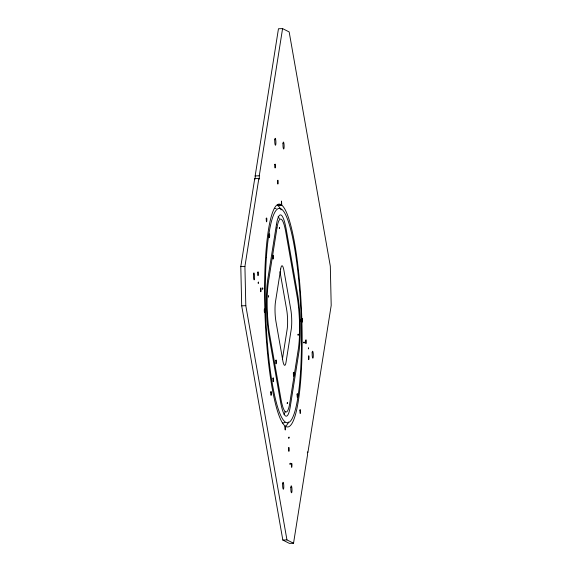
<?xml version="1.0" encoding="UTF-8"?>
<svg xmlns="http://www.w3.org/2000/svg" width="572" height="572" viewBox="0 0 572 572"><rect width="100%" height="100%" fill="white"/><g stroke="black" fill="none" stroke-linecap="round" stroke-linejoin="round"><path stroke-width="0.86" d="M300.193 319.462L301.837 319.405C302.552 315.222 302.788 325.532 301.88 320.928L300.236 320.992M255.219 178.886L255.155 175.94L278.464 28.757L282.582 28.6L289.167 31.946L330.309 266.173L331.202 305.412L307.893 452.602L307.629 451.866L307.4 452.345L307.464 455.291L293.536 543.243L289.418 543.4L282.833 540.054L241.691 305.827L240.798 266.588L254.726 178.636L258.844 178.478L259.109 179.215L259.338 178.729L259.273 175.783L282.582 28.6M293.536 543.243L286.951 539.896L245.81 305.677L244.916 266.43L258.844 178.478M282.346 359.624L287.137 329.4A13.935 2.288 87.8 0 0 286.686 309.774L280.001 271.707M281.102 209.917A111.476 18.325 87.8 0 0 277.649 205.312L277.727 205.126M301.837 319.405A111.476 18.325 87.8 0 0 281.774 205.162L281.495 201.058L281.517 204.962A111.476 18.325 87.8 0 0 264.857 310.146C263.949 305.548 264.185 315.851 264.9 311.676A111.476 18.325 87.8 0 0 284.97 425.918L285.242 430.015L285.221 426.111A111.476 18.325 87.8 0 0 301.88 320.928M255.155 175.94L259.273 175.783M277.391 205.119L281.517 204.962M277.649 205.312L281.774 205.162M240.798 266.588L244.916 266.43M241.691 305.827L245.81 305.677M282.833 540.054L286.951 539.896M254.726 178.636L254.805 179M274.381 208.623A107.293 17.639 87.8 0 1 276.14 208.594M284.978 422.358A107.293 17.639 87.8 0 1 282.361 422.794M285.113 411.69A41.806 6.871 87.8 0 1 284.077 414.514M278.135 216.388A41.806 6.871 87.8 0 1 279.315 218.711M288.667 421.964A111.476 18.325 87.8 0 1 285.121 426.562M258.322 282.139L258.251 283.269L258.322 282.139M262.727 288.009L262.655 289.139L262.727 288.009M268.604 295.846L268.533 296.968L268.604 295.846M298.148 334.813L298.141 335.235L298.212 334.105L298.148 334.813M304.018 342.642L304.011 343.064L304.082 341.942L304.018 342.642M308.422 348.52L308.415 348.941L308.487 347.812L308.422 348.52M257.686 272.372C257.979 281.302 258.959 269.047 257.686 272.372M260.46 288.445C260.76 297.376 261.74 285.121 260.46 288.445M266.216 218.525C266.509 227.456 267.489 215.194 266.216 218.525M269.026 234.37C269.326 243.307 270.306 231.045 269.026 234.37M274.746 164.679C275.039 173.609 276.019 161.347 274.746 164.679M272.758 255.791C273.051 264.722 274.031 252.459 272.758 255.791M277.52 180.766C277.813 189.697 278.793 177.434 277.52 180.766M270.735 392.07C271.028 401.001 272.007 388.738 270.735 392.07M272.901 378.378C273.194 387.308 274.174 375.053 272.901 378.378M275.725 360.532C276.026 369.469 277.005 357.207 275.725 360.532M288.538 448.04C288.831 456.978 289.811 444.716 288.538 448.04M293.329 372.901C293.622 381.831 294.601 369.576 293.329 372.901M291.341 464.014C291.641 472.944 292.621 460.689 291.341 464.014M297.068 394.194C297.361 403.124 298.341 390.869 297.068 394.194M299.871 410.167C300.171 419.097 301.144 406.835 299.871 410.167M305.598 340.347C305.891 349.277 306.871 337.015 305.598 340.347M308.401 356.313C308.694 365.251 309.674 352.988 308.401 356.313M276.412 224.732L267.882 278.585A41.806 6.871 87.8 0 0 269.233 337.444L280.452 401.329A41.806 6.871 87.8 0 0 290.326 406.342L298.856 352.495A41.806 6.871 87.8 0 0 297.512 293.629L286.286 229.751A41.806 6.871 87.8 0 0 276.412 224.732M276.977 227.928L268.447 281.774A37.623 6.185 87.8 0 0 269.655 334.756L280.873 398.634A37.623 6.185 87.8 0 0 289.761 403.146L298.291 349.299A37.623 6.185 87.8 0 0 297.082 296.325L285.864 232.439A37.623 6.185 87.8 0 0 276.977 227.928M279.508 227.642L279.35 228.65L279.508 227.642M280.68 269.019L275.482 301.837A13.935 2.288 87.8 0 0 275.933 321.457L282.768 360.389A13.935 2.288 87.8 0 0 286.057 362.062L291.255 329.243A13.935 2.288 87.8 0 0 290.812 309.624L283.969 270.685A13.935 2.288 87.8 0 0 280.68 269.019M287.387 402.431L287.23 403.439L287.387 402.431M288.996 437.18L288.839 438.195L288.996 437.18M290.204 463.248L290.04 464.257L290.204 463.248M266.388 257.572A107.293 17.639 87.8 0 0 286.479 422.637A107.293 17.639 87.8 0 0 297.247 266.409A107.293 17.639 87.8 0 0 266.388 257.572M282.668 483.755A3.482 0.572 87.8 0 0 283.29 489.21A3.482 0.572 87.8 0 0 283.676 484.262A3.482 0.572 87.8 0 0 282.668 483.755M282.997 143.543A3.482 0.572 87.8 0 0 283.619 148.999A3.482 0.572 87.8 0 0 284.005 144.051A3.482 0.572 87.8 0 0 282.997 143.543M274.789 139.768A3.482 0.572 87.8 0 0 275.411 145.231A3.482 0.572 87.8 0 0 275.797 140.283A3.482 0.572 87.8 0 0 274.789 139.768M253.468 274.396A3.482 0.572 87.8 0 0 254.09 279.851A3.482 0.572 87.8 0 0 254.476 274.903A3.482 0.572 87.8 0 0 253.468 274.396M312.183 352.702A3.482 0.572 87.8 0 0 312.812 358.165A3.482 0.572 87.8 0 0 313.191 353.217A3.482 0.572 87.8 0 0 312.183 352.702M290.862 487.323A3.482 0.572 87.8 0 0 291.484 492.785A3.482 0.572 87.8 0 0 291.87 487.837A3.482 0.572 87.8 0 0 290.862 487.323"/></g></svg>
